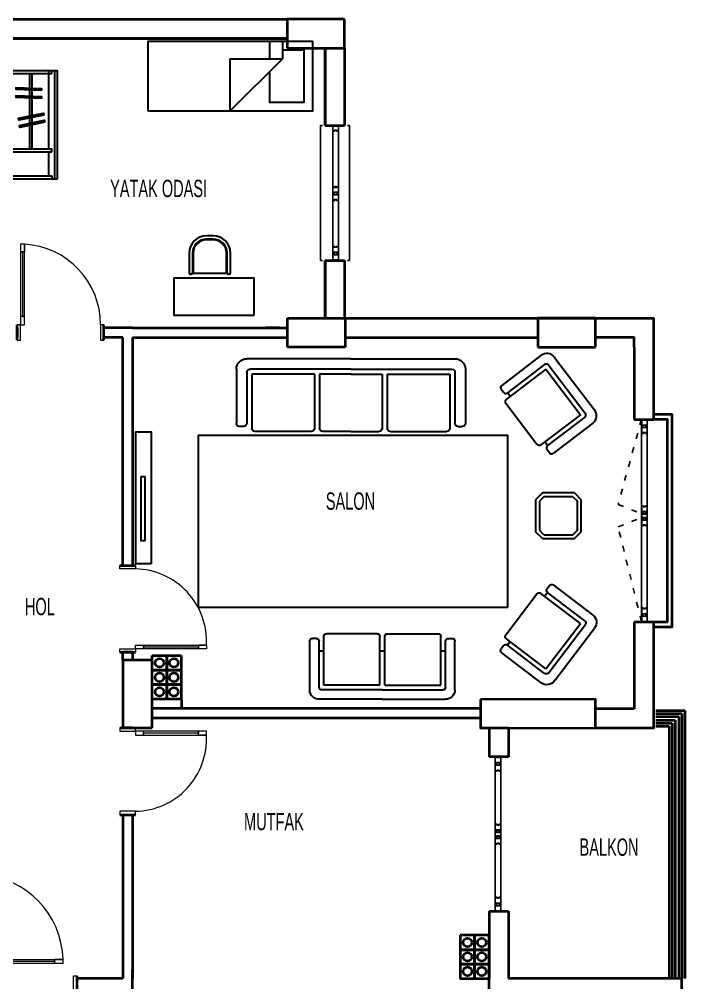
# Model space of a CAD drawing. Header units: millimetres. Extents: x 43 to 2108, y 36 to 2056.
# Drawn here: x 1417 to 2108, y 1052 to 2051 of the extents above; entities that cross this region are included whole.
import ezdxf

# ---------------------------------------------------------------- set-up
doc = ezdxf.new("R2010")
doc.units = ezdxf.units.MM
doc.linetypes.add('ACAD_ISO03W100', pattern=[30, 12, -18])
for name, color, linetype, lineweight in [('duvar_40', 45, 'Continuous', 40), ('PENC_25', 74, 'Continuous', 25), ('TEF', 145, 'Continuous', 30), ('yazı', 253, 'Continuous', 20)]:
    doc.layers.add(name, color=color, linetype=linetype, lineweight=lineweight)
doc.styles.add('ARIAL', font='Arial')

# ---------------------------------------------------------------- blocks, each defined once
blk = doc.blocks.new('4')
at = {"layer": 'TEF', "linetype": 'ByBlock', "flags": 128}
for points in [[(1554.294188, 1486.494652), (1538.452687, 1486.494652), (1538.452687, 1623.462674), (1554.294188, 1623.462674)], [(1544.098331, 1577.187435), (1547.688365, 1577.187435), (1547.688365, 1510.359861), (1544.098331, 1510.359861)]]:
    blk.add_lwpolyline(points, close=True, dxfattribs=at)
blk = doc.blocks.new('b3')
at = {"layer": 'duvar_40', "linetype": 'ByBlock', "flags": 128}
for points in [[(1734.941593, 1941.219633), (1754.941593, 1941.219633)], [(1734.941593, 1801.219633), (1754.941593, 1801.219633)]]:
    blk.add_lwpolyline(points, dxfattribs=at)
at = {"layer": 'PENC_25'}
for p, q in [((1742.733108, 1815.758632), (1742.733108, 1935.24441)), ((1748.733111, 1935.24441), (1748.733111, 1815.758632))]:
    blk.add_line(p, q, dxfattribs=at)
at = {"layer": 'PENC_25', "flags": 128}
for points in [[(1731.941593, 1801.219633), (1730.024626, 1801.219633), (1730.024626, 1941.219633), (1731.941593, 1941.219633)], [(1757.941593, 1801.219633), (1759.941593, 1801.219633), (1759.941593, 1941.219633), (1757.941593, 1941.219633)]]:
    blk.add_lwpolyline(points, dxfattribs=at)
for points in [[(1748.733111, 1941.219633), (1742.733108, 1941.219633), (1742.733108, 1941.219633)], [(1742.733108, 1935.24441), (1742.733108, 1941.219633), (1748.733111, 1941.219633), (1748.733111, 1935.24441), (1746.73311, 1935.24441), (1746.73311, 1935.94441), (1744.73311, 1935.94441), (1744.73311, 1935.24441)], [(1742.933108, 1935.44441), (1742.933108, 1941.044413), (1748.533111, 1941.044413), (1748.533111, 1935.44441), (1746.93311, 1935.44441), (1746.93311, 1936.14441), (1744.53311, 1936.14441), (1744.53311, 1935.44441)], [(1742.733108, 1877.58228), (1742.733108, 1869.582277), (1744.23311, 1869.582277), (1744.23311, 1871.582278), (1748.733111, 1871.582278), (1748.733111, 1877.58228), (1746.73311, 1877.58228), (1746.73311, 1876.88228), (1744.73311, 1876.88228), (1744.73311, 1877.58228)], [(1748.733111, 1863.282275), (1748.733111, 1871.282278), (1747.23311, 1871.282278), (1747.23311, 1869.282277), (1742.733108, 1869.282277), (1742.733108, 1863.282275), (1744.73311, 1863.282275), (1744.73311, 1863.982275), (1746.73311, 1863.982275), (1746.73311, 1863.282275)], [(1742.933108, 1877.38228), (1742.933108, 1869.782277), (1744.03311, 1869.782277), (1744.03311, 1871.782278), (1748.533111, 1871.782278), (1748.533111, 1877.38228), (1746.93311, 1877.38228), (1746.93311, 1876.68228), (1744.53311, 1876.68228), (1744.53311, 1877.38228)], [(1748.533111, 1863.482275), (1748.533111, 1871.082278), (1747.43311, 1871.082278), (1747.43311, 1869.082277), (1742.933108, 1869.082277), (1742.933108, 1863.482275), (1744.53311, 1863.482275), (1744.53311, 1864.182275), (1746.93311, 1864.182275), (1746.93311, 1863.482275)], [(1746.23311, 1877.78228), (1746.23311, 1876.88228), (1745.23311, 1876.88228), (1745.23311, 1877.78228)], [(1748.733111, 1815.758632), (1748.733111, 1807.544415), (1747.23311, 1807.544415), (1747.23311, 1809.544416), (1742.733108, 1809.544416), (1742.733108, 1815.758632), (1744.73311, 1815.758632), (1744.73311, 1815.058632), (1746.73311, 1815.058632), (1746.73311, 1815.758632)], [(1742.733108, 1801.219633), (1742.733108, 1809.244416), (1744.23311, 1809.244416), (1744.23311, 1807.244415), (1748.733111, 1807.244415), (1748.733111, 1801.219633), (1745.73311, 1801.219633)], [(1748.533111, 1815.558632), (1748.533111, 1807.744415), (1747.43311, 1807.744415), (1747.43311, 1809.744416), (1742.933108, 1809.744416), (1742.933108, 1815.558632), (1744.53311, 1815.558632), (1744.53311, 1814.858632), (1746.93311, 1814.858632), (1746.93311, 1815.558632)], [(1742.933108, 1801.644412), (1742.933108, 1809.044416), (1744.03311, 1809.044416), (1744.03311, 1807.044415), (1748.533111, 1807.044415), (1748.533111, 1801.644412), (1746.93311, 1801.644412), (1744.53311, 1801.644412)], [(1748.733111, 1801.219633), (1742.733108, 1801.219633)]]:
    blk.add_lwpolyline(points, close=True, dxfattribs=at)
blk = doc.blocks.new('b4')
at = {"layer": 'duvar_40', "linetype": 'ByBlock'}
for p, q in [((2055.452816, 1636.219633), (2075.452816, 1636.219633)), ((2055.452816, 1426.219633), (2075.452816, 1426.219633))]:
    blk.add_line(p, q, dxfattribs=at)
at = {"layer": 'duvar_40', "linetype": 'ByBlock', "flags": 128}
for points in [[(2074.941593, 1421.219633), (2094.941593, 1421.219633), (2094.941593, 1641.219633), (2074.941593, 1641.219633)], [(2074.941593, 1426.219633), (2089.941593, 1426.219633), (2089.941593, 1636.219633), (2074.941593, 1636.219633)]]:
    blk.add_lwpolyline(points, dxfattribs=at)
at = {"layer": 'PENC_25', "linetype": 'ACAD_ISO03W100', "ltscale": 0.5}
for p, q in [((2063.082042, 1636.389279), (2038.766856, 1547.977061)), ((2038.766856, 1547.977061), (2063.082042, 1538.38928)), ((2038.766856, 1524.801497), (2063.082042, 1534.389278)), ((2063.082042, 1426.389279), (2038.766856, 1524.801497))]:
    blk.add_line(p, q, dxfattribs=at)
at = {"layer": 'PENC_25'}
for p, q in [((2069.082034, 1636.219621), (2063.082031, 1636.219621)), ((2063.082031, 1636.219621), (2063.082031, 1636.219621)), ((2063.082031, 1636.219621), (2069.082034, 1636.219621)), ((2063.082031, 1636.219621), (2063.082031, 1628.194838)), ((2066.082032, 1636.219621), (2063.082031, 1636.219621)), ((2063.282031, 1635.794841), (2063.282031, 1628.394838)), ((2064.882032, 1635.794841), (2063.282031, 1635.794841)), ((2064.382032, 1628.394838), (2064.382032, 1630.394839)), ((2064.382032, 1630.394839), (2068.882034, 1630.394839)), ((2064.582032, 1628.194838), (2064.582032, 1630.194839)), ((2064.582032, 1630.194839), (2069.082034, 1630.194839)), ((2067.282032, 1635.794841), (2064.882032, 1635.794841)), ((2064.882032, 1635.794841), (2064.882032, 1635.794841)), ((2069.082034, 1636.219621), (2066.082032, 1636.219621)), ((2066.082032, 1636.219621), (2066.082032, 1636.219621)), ((2066.082032, 1636.219621), (2066.082032, 1636.219621)), ((2066.082032, 1636.219621), (2066.082032, 1636.219621)), ((2068.882034, 1635.794841), (2067.282032, 1635.794841)), ((2067.282032, 1635.794841), (2067.282032, 1635.794841)), ((2069.082034, 1629.894839), (2067.582032, 1629.894839)), ((2067.582032, 1629.894839), (2067.582032, 1627.894838)), ((2068.882034, 1629.694839), (2067.782032, 1629.694839)), ((2067.782032, 1629.694839), (2067.782032, 1627.694838)), ((2068.882034, 1630.394839), (2068.882034, 1635.794841)), ((2068.882034, 1621.880622), (2068.882034, 1629.694839)), ((2069.082034, 1636.219621), (2069.082034, 1636.219621)), ((2069.082034, 1630.194839), (2069.082034, 1636.219621)), ((2069.082034, 1621.680622), (2069.082034, 1629.894839)), ((2063.082031, 1628.194838), (2064.582032, 1628.194838)), ((2067.582032, 1627.894838), (2063.082031, 1627.894838)), ((2063.082031, 1627.894838), (2063.082031, 1621.680622)), ((2063.082031, 1621.680622), (2065.082032, 1621.680622)), ((2063.082031, 1621.680622), (2063.082031, 1536.219621)), ((2063.282031, 1628.394838), (2064.382032, 1628.394838)), ((2067.782032, 1627.694838), (2063.282031, 1627.694838)), ((2063.282031, 1627.694838), (2063.282031, 1621.880622)), ((2063.282031, 1621.880622), (2064.882032, 1621.880622)), ((2064.882032, 1621.880622), (2064.882032, 1622.580622)), ((2064.882032, 1622.580622), (2067.282032, 1622.580622)), ((2065.082032, 1621.680622), (2065.082032, 1622.380622)), ((2065.082032, 1622.380622), (2067.082032, 1622.380622)), ((2067.082032, 1622.380622), (2067.082032, 1621.680622)), ((2067.082032, 1621.680622), (2069.082034, 1621.680622)), ((2067.282032, 1622.580622), (2067.282032, 1621.880622)), ((2067.282032, 1621.880622), (2068.882034, 1621.880622)), ((2069.082034, 1536.219621), (2069.082034, 1621.680622)), ((2063.082031, 1540.519623), (2063.082031, 1546.519625)), ((2063.082031, 1546.519625), (2065.082032, 1546.519625)), ((2067.582032, 1540.519623), (2063.082031, 1540.519623)), ((2063.082031, 1536.219621), (2063.082031, 1540.219623)), ((2063.082031, 1540.219623), (2064.582032, 1540.219623)), ((2063.282031, 1540.719623), (2063.282031, 1546.319625)), ((2063.282031, 1546.319625), (2064.882032, 1546.319625)), ((2067.782032, 1540.719623), (2063.282031, 1540.719623)), ((2063.282031, 1536.219621), (2063.282031, 1540.019623)), ((2063.282031, 1540.019623), (2064.382032, 1540.019623)), ((2064.382032, 1540.019623), (2064.382032, 1538.019622)), ((2064.582032, 1540.219623), (2064.582032, 1538.219622)), ((2064.882032, 1546.319625), (2064.882032, 1545.619625)), ((2064.882032, 1545.619625), (2067.282032, 1545.619625)), ((2065.082032, 1546.519625), (2065.082032, 1545.819625)), ((2065.082032, 1545.819625), (2067.082032, 1545.819625)), ((2067.082032, 1545.819625), (2067.082032, 1546.519625)), ((2067.082032, 1546.519625), (2069.082034, 1546.519625)), ((2067.282032, 1545.619625), (2067.282032, 1546.319625)), ((2067.282032, 1546.319625), (2068.882034, 1546.319625)), ((2067.582032, 1538.519622), (2067.582032, 1540.519623)), ((2067.782032, 1538.719622), (2067.782032, 1540.719623)), ((2068.882034, 1546.319625), (2068.882034, 1538.719622)), ((2069.082034, 1546.519625), (2069.082034, 1538.519622)), ((2063.082031, 1536.219621), (2063.082031, 1532.219619)), ((2063.082031, 1440.75862), (2063.082031, 1536.219621)), ((2063.082031, 1532.219619), (2064.582032, 1532.219619)), ((2067.582032, 1531.919619), (2063.082031, 1531.919619)), ((2063.082031, 1531.919619), (2063.082031, 1525.919617)), ((2063.282031, 1536.219621), (2063.282031, 1532.419619)), ((2063.282031, 1532.419619), (2064.382032, 1532.419619)), ((2067.782032, 1531.719619), (2063.282031, 1531.719619)), ((2063.282031, 1531.719619), (2063.282031, 1526.119617)), ((2064.382032, 1538.019622), (2068.882034, 1538.019622)), ((2064.382032, 1532.419619), (2064.382032, 1534.41962)), ((2064.382032, 1534.41962), (2068.882034, 1534.41962)), ((2064.582032, 1538.219622), (2069.082034, 1538.219622)), ((2064.582032, 1532.219619), (2064.582032, 1534.21962)), ((2064.582032, 1534.21962), (2069.082034, 1534.21962)), ((2069.082034, 1538.519622), (2067.582032, 1538.519622)), ((2069.082034, 1533.91962), (2067.582032, 1533.91962)), ((2067.582032, 1533.91962), (2067.582032, 1531.919619)), ((2068.882034, 1538.719622), (2067.782032, 1538.719622)), ((2068.882034, 1533.71962), (2067.782032, 1533.71962)), ((2067.782032, 1533.71962), (2067.782032, 1531.719619)), ((2068.882034, 1538.019622), (2068.882034, 1536.219621)), ((2068.882034, 1534.41962), (2068.882034, 1536.219621)), ((2068.882034, 1526.119617), (2068.882034, 1533.71962)), ((2069.082034, 1538.219622), (2069.082034, 1536.219621)), ((2069.082034, 1534.21962), (2069.082034, 1536.219621)), ((2069.082034, 1536.219621), (2069.082034, 1440.75862)), ((2069.082034, 1525.919617), (2069.082034, 1533.91962)), ((2063.082031, 1525.919617), (2065.082032, 1525.919617)), ((2063.282031, 1526.119617), (2064.882032, 1526.119617)), ((2064.882032, 1526.119617), (2064.882032, 1526.819617)), ((2064.882032, 1526.819617), (2067.282032, 1526.819617)), ((2065.082032, 1525.919617), (2065.082032, 1526.619617)), ((2065.082032, 1526.619617), (2067.082032, 1526.619617)), ((2067.082032, 1526.619617), (2067.082032, 1525.919617)), ((2067.082032, 1525.919617), (2069.082034, 1525.919617)), ((2067.282032, 1526.819617), (2067.282032, 1526.119617)), ((2067.282032, 1526.119617), (2068.882034, 1526.119617)), ((2063.082031, 1434.544404), (2063.082031, 1440.75862)), ((2063.082031, 1440.75862), (2065.082032, 1440.75862)), ((2063.282031, 1434.744404), (2063.282031, 1440.55862)), ((2063.282031, 1440.55862), (2064.882032, 1440.55862)), ((2064.882032, 1440.55862), (2064.882032, 1439.85862)), ((2064.882032, 1439.85862), (2067.282032, 1439.85862)), ((2065.082032, 1440.75862), (2065.082032, 1440.05862)), ((2065.082032, 1440.05862), (2067.082032, 1440.05862)), ((2067.082032, 1440.05862), (2067.082032, 1440.75862)), ((2067.082032, 1440.75862), (2069.082034, 1440.75862)), ((2067.282032, 1439.85862), (2067.282032, 1440.55862)), ((2067.282032, 1440.55862), (2068.882034, 1440.55862)), ((2068.882034, 1440.55862), (2068.882034, 1432.744403)), ((2069.082034, 1440.75862), (2069.082034, 1432.544403)), ((2067.582032, 1434.544404), (2063.082031, 1434.544404)), ((2063.082031, 1426.219621), (2063.082031, 1434.244404)), ((2063.082031, 1434.244404), (2064.582032, 1434.244404)), ((2067.782032, 1434.744404), (2063.282031, 1434.744404)), ((2063.282031, 1426.644401), (2063.282031, 1434.044404)), ((2063.282031, 1434.044404), (2064.382032, 1434.044404)), ((2064.382032, 1434.044404), (2064.382032, 1432.044403)), ((2064.382032, 1432.044403), (2068.882034, 1432.044403)), ((2064.582032, 1434.244404), (2064.582032, 1432.244403)), ((2064.582032, 1432.244403), (2069.082034, 1432.244403)), ((2067.582032, 1432.544403), (2067.582032, 1434.544404)), ((2069.082034, 1432.544403), (2067.582032, 1432.544403)), ((2067.782032, 1432.744403), (2067.782032, 1434.744404)), ((2068.882034, 1432.744403), (2067.782032, 1432.744403)), ((2068.882034, 1432.044403), (2068.882034, 1426.644401)), ((2069.082034, 1432.244403), (2069.082034, 1426.219621)), ((2069.082034, 1426.219621), (2063.082031, 1426.219621)), ((2063.082031, 1426.219621), (2063.082031, 1426.219621)), ((2063.082031, 1426.219621), (2069.082034, 1426.219621)), ((2066.082032, 1426.219621), (2063.082031, 1426.219621)), ((2064.882032, 1426.644401), (2063.282031, 1426.644401)), ((2067.282032, 1426.644401), (2064.882032, 1426.644401)), ((2064.882032, 1426.644401), (2064.882032, 1426.644401)), ((2069.082034, 1426.219621), (2066.082032, 1426.219621)), ((2066.082032, 1426.219621), (2066.082032, 1426.219621)), ((2066.082032, 1426.219621), (2066.082032, 1426.219621)), ((2066.082032, 1426.219621), (2066.082032, 1426.219621)), ((2068.882034, 1426.644401), (2067.282032, 1426.644401)), ((2067.282032, 1426.644401), (2067.282032, 1426.644401)), ((2069.082034, 1426.219621), (2069.082034, 1426.219621))]:
    blk.add_line(p, q, dxfattribs=at)
blk = doc.blocks.new('b5')
at = {"layer": 'duvar_40', "linetype": 'ByBlock'}
for p, q in [((1924.963781, 1286.234099), (1904.963781, 1286.234099)), ((1904.963781, 1126.234099), (1924.963781, 1126.234099))]:
    blk.add_line(p, q, dxfattribs=at)
at = {"layer": 'PENC_25'}
for p, q in [((1911.201429, 1271.525426), (1911.201429, 1206.064425)), ((1917.201433, 1206.064425), (1917.201433, 1271.525426)), ((1911.201429, 1140.603425), (1911.201429, 1206.064425)), ((1917.201433, 1206.064425), (1917.201433, 1140.603425))]:
    blk.add_line(p, q, dxfattribs=at)
at = {"layer": 'PENC_25', "flags": 128}
for points in [[(1917.201433, 1286.064425), (1917.201433, 1286.064425), (1911.201429, 1286.064425), (1911.201429, 1286.064425)], [(1911.201429, 1286.064425), (1911.201429, 1278.039642), (1912.701431, 1278.039642), (1912.701431, 1280.039643), (1917.201433, 1280.039643), (1917.201433, 1286.064425), (1914.201431, 1286.064425)], [(1917.201433, 1271.525426), (1917.201433, 1279.739643), (1915.701431, 1279.739643), (1915.701431, 1277.739642), (1911.201429, 1277.739642), (1911.201429, 1271.525426), (1913.201431, 1271.525426), (1913.201431, 1272.225426), (1915.201431, 1272.225426), (1915.201431, 1271.525426)], [(1917.001433, 1271.725426), (1917.001433, 1279.539643), (1915.901431, 1279.539643), (1915.901431, 1277.539642), (1911.401429, 1277.539642), (1911.401429, 1271.725426), (1913.001431, 1271.725426), (1913.001431, 1272.425426), (1915.401431, 1272.425426), (1915.401431, 1271.725426)], [(1917.201433, 1216.364429), (1917.201433, 1208.364426), (1915.701431, 1208.364426), (1915.701431, 1210.364427), (1911.201429, 1210.364427), (1911.201429, 1216.364429), (1913.201431, 1216.364429), (1913.201431, 1215.664429), (1915.201431, 1215.664429), (1915.201431, 1216.364429)], [(1917.001433, 1216.164429), (1917.001433, 1208.564426), (1915.901431, 1208.564426), (1915.901431, 1210.564427), (1911.401429, 1210.564427), (1911.401429, 1216.164429), (1913.001431, 1216.164429), (1913.001431, 1215.464429), (1915.401431, 1215.464429), (1915.401431, 1216.164429)], [(1917.201433, 1195.764421), (1917.201433, 1203.764425), (1915.701431, 1203.764425), (1915.701431, 1201.764424), (1911.201429, 1201.764424), (1911.201429, 1195.764421), (1913.201431, 1195.764421), (1913.201431, 1196.464421), (1915.201431, 1196.464421), (1915.201431, 1195.764421)], [(1917.001433, 1195.964421), (1917.001433, 1203.564425), (1915.901431, 1203.564425), (1915.901431, 1201.564424), (1911.401429, 1201.564424), (1911.401429, 1195.964421), (1913.001431, 1195.964421), (1913.001431, 1196.664421), (1915.401431, 1196.664421), (1915.401431, 1195.964421)], [(1917.201433, 1140.603425), (1917.201433, 1132.389207), (1915.701431, 1132.389207), (1915.701431, 1134.389208), (1911.201429, 1134.389208), (1911.201429, 1140.603425), (1913.201431, 1140.603425), (1913.201431, 1139.903425), (1915.201431, 1139.903425), (1915.201431, 1140.603425)], [(1917.001433, 1140.403425), (1917.001433, 1132.589207), (1915.901431, 1132.589207), (1915.901431, 1134.589208), (1911.401429, 1134.589208), (1911.401429, 1140.403425), (1913.001431, 1140.403425), (1913.001431, 1139.703425), (1915.401431, 1139.703425), (1915.401431, 1140.403425)], [(1911.201429, 1126.064425), (1911.201429, 1134.089208), (1912.701431, 1134.089208), (1912.701431, 1132.089207), (1917.201433, 1132.089207), (1917.201433, 1126.064425), (1914.201431, 1126.064425)], [(1911.401429, 1126.489205), (1911.401429, 1133.889208), (1912.501431, 1133.889208), (1912.501431, 1131.889207), (1917.001433, 1131.889207), (1917.001433, 1126.489205), (1915.401431, 1126.489205), (1913.001431, 1126.489205)], [(1917.201433, 1126.064425), (1917.201433, 1126.064425), (1911.201429, 1126.064425), (1911.201429, 1126.064425)]]:
    blk.add_lwpolyline(points, close=True, dxfattribs=at)
for points in [[(1917.001433, 1280.239643), (1917.001433, 1285.639645), (1915.401431, 1285.639645), (1913.001431, 1285.639645), (1911.401429, 1285.639645), (1911.401429, 1278.239642), (1912.501431, 1278.239642), (1912.501431, 1280.239643)], [(1917.001433, 1280.239643), (1912.501431, 1280.239643)], [(1911.201429, 1206.064425), (1911.201429, 1210.064427), (1912.701431, 1210.064427), (1912.701431, 1208.064426), (1917.201433, 1208.064426), (1917.201433, 1206.064425)], [(1911.401429, 1206.064425), (1911.401429, 1209.864427), (1912.501431, 1209.864427), (1912.501431, 1207.864426), (1917.001433, 1207.864426), (1917.001433, 1206.064425)], [(1911.201429, 1206.064425), (1911.201429, 1202.064424), (1912.701431, 1202.064424), (1912.701431, 1204.064425), (1917.201433, 1204.064425), (1917.201433, 1206.064425)], [(1911.401429, 1206.064425), (1911.401429, 1202.264424), (1912.501431, 1202.264424), (1912.501431, 1204.264425), (1917.001433, 1204.264425), (1917.001433, 1206.064425)]]:
    blk.add_lwpolyline(points, dxfattribs=at)
blk = doc.blocks.new('vb4')
at = {"layer": 'duvar_40', "linetype": 'ByBlock'}
for p, q in [((1387.30658, 1059.29313), (1387.30658, 1043.293037)), ((1387.306575, 1046.293209), (1387.306575, 1056.293209)), ((1477.306575, 1056.248625), (1477.306575, 1046.248625)), ((1477.306579, 1059.248546), (1477.30658, 1043.248453)), ((1477.318097, 1056.247869), (1477.30658, 1056.247869)), ((1477.30658, 1056.247869), (1477.318097, 1056.247869))]:
    blk.add_line(p, q, dxfattribs=at)
at = {"layer": 'PENC_25', "lineweight": 20}
for p, q in [((1387.30658, 1043.293037), (1387.30658, 1059.293181)), ((1387.30658, 1059.29313), (1390.779158, 1059.29313)), ((1390.779158, 1059.29313), (1390.779158, 1043.293037)), ((1473.834001, 1043.248453), (1473.834001, 1059.248546)), ((1473.834001, 1059.248546), (1477.30658, 1059.248546)), ((1477.30658, 1059.248597), (1477.30658, 1043.248453)), ((1390.779158, 1043.293037), (1387.30658, 1043.293037)), ((1477.30658, 1043.248453), (1473.834001, 1043.248453)), ((1394.779158, 969.569631), (1390.779158, 969.569631))]:
    blk.add_line(p, q, dxfattribs=at)
at = {"layer": 'PENC_25', "lineweight": 20, "flags": 128}
blk.add_lwpolyline([(1390.779158, 969.569631), (1390.779158, 1043.293037), (1394.779158, 1043.293037), (1394.779158, 969.569631), (1394.779158, 977.642067), (1390.779158, 977.642067), (1392.779158, 977.642067), (1392.779158, 1034.731134), (1394.779158, 1034.731134), (1390.779158, 1034.731134)], dxfattribs=at)
at = {"layer": 'PENC_25', "lineweight": 20}
blk.add_arc((1398.637324, 1044.680926), 75.21032, 267.05953, 358.908665, dxfattribs=at)
blk = doc.blocks.new('vb1')
at = {"layer": 'duvar_40', "linetype": 'ByBlock'}
for p, q in [((1351.925589, 1167.888149), (1377.925606, 1167.888149)), ((1351.925589, 1167.888149), (1377.925606, 1167.888149)), ((1374.941593, 1067.888149), (1374.941593, 1065.734283))]:
    blk.add_line(p, q, dxfattribs=at)
at = {"layer": 'PENC_25', "lineweight": 20}
for p, q in [((1377.925606, 1167.888149), (1351.925589, 1167.888149)), ((1351.925589, 1167.888149), (1351.925589, 1164.029729)), ((1377.925606, 1167.888149), (1351.925589, 1167.888149)), ((1351.925589, 1167.888149), (1351.925589, 1164.029729)), ((1351.925589, 1164.029729), (1377.925606, 1164.029729)), ((1351.925589, 1164.029729), (1377.925606, 1164.029729)), ((1377.925606, 1164.029729), (1377.925606, 1167.888149)), ((1377.925606, 1164.029729), (1377.925606, 1167.888149)), ((1377.941611, 1071.74657), (1351.941593, 1071.74657)), ((1351.941593, 1071.74657), (1351.941593, 1067.888149)), ((1377.941611, 1067.888149), (1377.941611, 1071.74657)), ((1377.941611, 1067.888149), (1351.925589, 1067.888149))]:
    blk.add_line(p, q, dxfattribs=at)
at = {"layer": 'PENC_25', "lineweight": 20, "flags": 128}
for points in [[(1462.855934, 1071.74657), (1377.941611, 1071.74657), (1377.941611, 1076.191014), (1462.855934, 1076.191014), (1453.88656, 1076.191014), (1453.88656, 1071.74657), (1453.88656, 1073.968792), (1384.412552, 1073.968792), (1384.412552, 1076.191014), (1384.412552, 1071.74657)], [(1462.855934, 1071.74657), (1462.855934, 1076.191014)]]:
    blk.add_lwpolyline(points, dxfattribs=at)
at = {"layer": 'PENC_25', "lineweight": 20}
blk.add_arc((1372.367974, 1073.677636), 90.522859, 1.591029, 86.480123, dxfattribs=at)
at = {"layer": 'TEF'}
blk.add_line((1374.941593, 1065.734283), (1375.188818, 1066.167419), dxfattribs=at)
blk = doc.blocks.new('vb6')
at = {"layer": 'duvar_40', "linetype": 'ByBlock'}
for p, q in [((1521.941593, 1316.277561), (1537.941686, 1316.277561)), ((1534.941514, 1316.277566), (1524.941514, 1316.277566)), ((1521.986177, 1226.277561), (1537.98627, 1226.277561)), ((1524.986098, 1226.277566), (1534.986098, 1226.277566)), ((1524.986854, 1226.266043), (1524.986854, 1226.277561)), ((1524.986854, 1226.277561), (1524.986854, 1226.266043))]:
    blk.add_line(p, q, dxfattribs=at)
at = {"layer": 'PENC_25', "lineweight": 20}
for p, q in [((1537.941686, 1316.277561), (1521.941542, 1316.277561)), ((1521.941593, 1316.277561), (1521.941593, 1312.804983)), ((1521.941593, 1312.804983), (1537.941686, 1312.804983)), ((1537.941686, 1312.804983), (1537.941686, 1316.277561)), ((1611.665092, 1308.804983), (1611.665092, 1312.804983)), ((1537.98627, 1229.75014), (1521.986177, 1229.75014)), ((1521.986177, 1229.75014), (1521.986177, 1226.277561)), ((1537.98627, 1226.277561), (1537.98627, 1229.75014)), ((1521.986126, 1226.277561), (1537.98627, 1226.277561))]:
    blk.add_line(p, q, dxfattribs=at)
at = {"layer": 'PENC_25', "lineweight": 20, "flags": 128}
blk.add_lwpolyline([(1611.665092, 1312.804983), (1537.941686, 1312.804983), (1537.941686, 1308.804983), (1611.665092, 1308.804983), (1603.592656, 1308.804983), (1603.592656, 1312.804983), (1603.592656, 1310.804983), (1546.503589, 1310.804983), (1546.503589, 1308.804983), (1546.503589, 1312.804983)], dxfattribs=at)
at = {"layer": 'PENC_25', "lineweight": 20}
blk.add_arc((1536.553796, 1304.946816), 75.21032, 271.091335, 2.94047, dxfattribs=at)
blk = doc.blocks.new('as1')
at = {"layer": 'duvar_40', "linetype": 'ByBlock'}
for p, q in [((1521.986177, 1484.66753), (1537.98627, 1484.66753)), ((1524.986098, 1484.667525), (1534.986098, 1484.667525)), ((1524.986854, 1484.679048), (1524.986854, 1484.66753)), ((1524.986854, 1484.66753), (1524.986854, 1484.679048)), ((1521.941593, 1394.66753), (1537.941686, 1394.66753))]:
    blk.add_line(p, q, dxfattribs=at)
at = {"layer": 'PENC_25', "lineweight": 20}
for p, q in [((1521.986126, 1484.66753), (1537.98627, 1484.66753)), ((1521.986177, 1481.194952), (1521.986177, 1484.66753)), ((1537.98627, 1481.194952), (1521.986177, 1481.194952)), ((1537.98627, 1484.66753), (1537.98627, 1481.194952)), ((1537.941686, 1394.66753), (1521.941542, 1394.66753)), ((1521.941593, 1398.140108), (1537.941686, 1398.140108)), ((1521.941593, 1394.66753), (1521.941593, 1398.140108)), ((1537.941686, 1398.140108), (1537.941686, 1394.66753))]:
    blk.add_line(p, q, dxfattribs=at)
at = {"layer": 'PENC_25', "lineweight": 20, "flags": 128}
blk.add_lwpolyline([(1611.665092, 1398.140108), (1537.941686, 1398.140108), (1537.941686, 1402.140108), (1611.665092, 1402.140108), (1603.592656, 1402.140108), (1603.592656, 1398.140108), (1603.592656, 1400.140108), (1546.503589, 1400.140108), (1546.503589, 1402.140108), (1546.503589, 1398.140108)], dxfattribs=at)
at = {"layer": 'PENC_25', "lineweight": 20}
blk.add_arc((1536.553796, 1405.998275), 75.21032, 357.05953, 88.908665, dxfattribs=at)
blk = doc.blocks.new('as4')
at = {"layer": 'duvar_40', "linetype": 'ByBlock'}
for p, q in [((1415.317697, 1731.277533), (1415.317697, 1721.277533)), ((1415.317702, 1718.277612), (1415.317702, 1734.277706)), ((1505.317697, 1721.322117), (1505.317697, 1731.322117)), ((1505.317702, 1718.322196), (1505.317702, 1734.32229)), ((1505.32922, 1721.322873), (1505.317702, 1721.322873)), ((1505.317702, 1721.322873), (1505.32922, 1721.322873))]:
    blk.add_line(p, q, dxfattribs=at)
at = {"layer": 'PENC_25', "lineweight": 20}
for p, q in [((1422.790281, 1818.001111), (1418.790281, 1818.001111)), ((1418.790281, 1734.277706), (1415.317702, 1734.277706)), ((1415.317702, 1734.277706), (1415.317702, 1718.277561)), ((1418.790281, 1718.277612), (1418.790281, 1734.277706)), ((1505.317702, 1734.32229), (1501.845124, 1734.32229)), ((1501.845124, 1734.32229), (1501.845124, 1718.322196)), ((1505.317702, 1718.322145), (1505.317702, 1734.32229)), ((1415.317702, 1718.277612), (1418.790281, 1718.277612)), ((1501.845124, 1718.322196), (1505.317702, 1718.322196))]:
    blk.add_line(p, q, dxfattribs=at)
at = {"layer": 'PENC_25', "lineweight": 20, "flags": 128}
blk.add_lwpolyline([(1418.790281, 1818.001111), (1418.790281, 1734.277706), (1422.790281, 1734.277706), (1422.790281, 1818.001111), (1422.790281, 1809.928675), (1418.790281, 1809.928675), (1420.790281, 1809.928675), (1420.790281, 1742.839608), (1422.790281, 1742.839608), (1418.790281, 1742.839608)], dxfattribs=at)
at = {"layer": 'PENC_25', "lineweight": 20}
blk.add_arc((1418.043035, 1734.333591), 83.80209, 359.992273, 86.752553, dxfattribs=at)
blk = doc.blocks.new('kjnklnlkfşfg')
at = {"layer": 'TEF'}
for p, q in [((55318.198142, 10894.247562), (55318.198142, 10952.02534)), ((55325.97592, 10955.358673), (55321.531476, 10955.358673)), ((55329.309254, 10897.580895), (55329.309254, 10952.02534)), ((55329.309254, 10952.02534), (55334.864809, 10952.02534)), ((55334.864809, 10899.803117), (55334.864809, 10957.580895)), ((55398.198142, 10960.914228), (55338.198142, 10960.914228)), ((55401.531476, 10899.803117), (55401.531476, 10957.580895)), ((55401.531476, 10952.02534), (55406.608263, 10952.02534)), ((55406.608263, 10897.580895), (55406.608263, 10952.02534)), ((55409.941597, 10955.358673), (55414.386041, 10955.358673)), ((55417.719374, 10894.247562), (55417.719374, 10952.02534)), ((55404.309254, 10894.247562), (55332.642587, 10894.247562)), ((55401.531476, 10899.803117), (55334.864809, 10899.803117)), ((55404.309254, 10883.136451), (55329.309254, 10883.136451)), ((55404.309254, 10883.136451), (55406.608434, 10883.136451))]:
    blk.add_line(p, q, dxfattribs=at)
for centre, radius, start, end in [((55321.531476, 10952.02534), 3.333333, 90, 180), ((55325.97592, 10952.02534), 3.333333, 0, 90), ((55338.198142, 10957.580895), 3.333333, 90, 180), ((55398.198142, 10957.580895), 3.333333, 0, 90), ((55409.941597, 10952.02534), 3.333333, 90, 180), ((55414.386041, 10952.02534), 3.333333, 0, 90), ((55329.309254, 10894.247562), 11.111111, 180, 270), ((55332.642587, 10897.580895), 3.333333, 180, 270), ((55403.27493, 10897.580895), 3.333333, 270, 0), ((55406.608263, 10894.247562), 11.111111, 270, 0)]:
    blk.add_arc(centre, radius, start, end, dxfattribs=at)
blk = doc.blocks.new('kjlfdndşlknfndfkldfdf')
at = {"layer": 'TEF'}
for p, q in [((55328.507839, 11493.256828), (55246.495339, 11493.256828)), ((55328.507839, 11493.256828), (55410.520339, 11493.256828)), ((55234.345339, 11481.106828), (55234.345339, 11417.926828)), ((55328.507839, 11481.106828), (55250.140339, 11481.106828)), ((55328.507839, 11481.106828), (55406.875339, 11481.106828)), ((55422.670339, 11481.106828), (55422.670339, 11417.926828)), ((55246.495339, 11477.461828), (55246.495339, 11417.926828)), ((55325.470339, 11475.031828), (55252.570339, 11475.031828)), ((55252.570339, 11475.031828), (55252.570339, 11411.851828)), ((55325.470339, 11475.031828), (55325.470339, 11411.851828)), ((55331.545339, 11475.031828), (55331.545339, 11411.851828)), ((55331.545339, 11475.031828), (55404.445339, 11475.031828)), ((55404.445339, 11475.031828), (55404.445339, 11411.851828)), ((55410.520339, 11477.461828), (55410.520339, 11417.926828)), ((55246.495339, 11430.345269), (55252.570339, 11430.345269)), ((55325.470339, 11430.345269), (55331.545339, 11430.345269)), ((55404.445339, 11430.345269), (55410.520339, 11430.345269)), ((55242.850339, 11414.281828), (55237.990339, 11414.281828)), ((55321.825339, 11408.206828), (55256.215339, 11408.206828)), ((55335.190339, 11408.206828), (55400.800339, 11408.206828)), ((55414.165339, 11414.281828), (55419.025339, 11414.281828))]:
    blk.add_line(p, q, dxfattribs=at)
for centre, radius, start, end in [((55246.495339, 11481.106828), 12.15, 90, 180), ((55410.520339, 11481.106828), 12.15, 0, 90), ((55250.140339, 11477.461828), 3.645, 90, 180), ((55406.875339, 11477.461828), 3.645, 0, 90), ((55237.990339, 11417.926828), 3.645, 180, 270), ((55242.850339, 11417.926828), 3.645, 270, 0), ((55414.165339, 11417.926828), 3.645, 180, 270), ((55419.025339, 11417.926828), 3.645, 270, 0), ((55256.215339, 11411.851828), 3.645, 180, 270), ((55321.825339, 11411.851828), 3.645, 270, 0), ((55335.190339, 11411.851828), 3.645, 180, 270), ((55400.800339, 11411.851828), 3.645, 270, 0)]:
    blk.add_arc(centre, radius, start, end, dxfattribs=at)
blk = doc.blocks.new('rttrtr')
at = {"layer": 'TEF'}
for p, q in [((-389.510033, 6064.436817), (-462.410033, 6064.436817)), ((-389.510033, 6064.436817), (-316.610033, 6064.436817)), ((-469.700033, 6057.146817), (-469.700033, 6019.238817)), ((-462.410033, 6054.959817), (-462.410033, 6019.238817)), ((-389.510033, 6057.146817), (-460.223033, 6057.146817)), ((-458.765033, 6053.501817), (-458.765033, 6015.593817)), ((-415.025033, 6053.501817), (-458.765033, 6053.501817)), ((-415.025033, 6053.501817), (-415.025033, 6015.593817)), ((-411.380033, 6053.501817), (-411.380033, 6015.593817)), ((-389.510033, 6053.501817), (-411.380033, 6053.501817)), ((-389.510033, 6057.146817), (-318.797033, 6057.146817)), ((-389.510033, 6053.501817), (-367.640033, 6053.501817)), ((-367.640033, 6053.501817), (-367.640033, 6015.593817)), ((-363.995033, 6053.501817), (-320.255033, 6053.501817)), ((-363.995033, 6053.501817), (-363.995033, 6015.593817)), ((-320.255033, 6053.501817), (-320.255033, 6015.593817)), ((-316.610033, 6054.959817), (-316.610033, 6019.238817)), ((-309.320033, 6057.146817), (-309.320033, 6019.238817)), ((-464.597033, 6017.051817), (-467.513033, 6017.051817)), ((-314.423033, 6017.051817), (-311.507033, 6017.051817)), ((-417.212033, 6013.406817), (-456.578033, 6013.406817)), ((-389.510033, 6013.406817), (-409.193033, 6013.406817)), ((-389.510033, 6013.406817), (-369.827033, 6013.406817)), ((-361.808033, 6013.406817), (-322.442033, 6013.406817))]:
    blk.add_line(p, q, dxfattribs=at)
for centre, radius, start, end in [((-462.410033, 6057.146817), 7.29, 90, 180), ((-316.610033, 6057.146817), 7.29, 0, 90), ((-460.223033, 6054.959817), 2.187, 90, 180), ((-318.797033, 6054.959817), 2.187, 0, 90), ((-467.513033, 6019.238817), 2.187, 180, 270), ((-464.597033, 6019.238817), 2.187, 270, 0), ((-314.423033, 6019.238817), 2.187, 180, 270), ((-311.507033, 6019.238817), 2.187, 270, 0), ((-456.578033, 6015.593817), 2.187, 180, 270), ((-417.212033, 6015.593817), 2.187, 270, 0), ((-409.193033, 6015.593817), 2.187, 180, 270), ((-369.827033, 6015.593817), 2.187, 270, 0), ((-361.808033, 6015.593817), 2.187, 180, 270), ((-322.442033, 6015.593817), 2.187, 270, 0)]:
    blk.add_arc(centre, radius, start, end, dxfattribs=at)
blk = doc.blocks.new('kjnknlnkldfldf')
at = {"layer": 'TEF'}
for p, q in [((57632.193034, 10880.081809), (57609.471988, 10880.081809)), ((57632.193034, 10876.248476), (57609.471988, 10876.248476)), ((57632.471988, 10875.481809), (57609.471988, 10875.481809)), ((57632.471988, 10837.148476), (57632.471988, 10875.481809)), ((57633.726368, 10878.548476), (57633.726368, 10877.781809)), ((57589.538655, 10860.148476), (57589.538655, 10852.481809)), ((57593.371988, 10860.148476), (57593.371988, 10852.481809)), ((57594.138655, 10860.148476), (57594.138655, 10852.481809)), ((57609.471988, 10837.148476), (57632.471988, 10837.148476)), ((57609.471988, 10836.381809), (57632.193034, 10836.381809)), ((57609.471988, 10832.548476), (57632.193034, 10832.548476)), ((57633.726368, 10834.848476), (57633.726368, 10834.081809))]:
    blk.add_line(p, q, dxfattribs=at)
at = {"layer": 'TEF', "flags": 128}
blk.add_lwpolyline([(57681.15439, 10907.269677), (57638.249906, 10907.269677), (57638.249906, 10814.747063), (57681.15439, 10814.747063)], close=True, dxfattribs=at)
for points in [[(57620.268413, 10875.481809), (57620.268413, 10876.248476)], [(57620.268413, 10836.381809), (57620.268413, 10837.148476)]]:
    blk.add_lwpolyline(points, dxfattribs=at)
at = {"layer": 'TEF'}
for centre, radius, start, end in [((57609.471988, 10860.148476), 19.933333, 90, 180), ((57609.471988, 10860.148476), 16.1, 90, 180), ((57609.471988, 10860.148476), 15.333333, 90, 180), ((57632.193034, 10878.548476), 1.533333, 0, 90), ((57632.193034, 10877.781809), 1.533333, 270, 0), ((57609.471988, 10852.481809), 19.933333, 180, 270), ((57609.471988, 10852.481809), 16.1, 180, 270), ((57609.471988, 10852.481809), 15.333333, 180, 270), ((57632.193034, 10834.848476), 1.533333, 0, 90), ((57632.193034, 10834.081809), 1.533333, 270, 0)]:
    blk.add_arc(centre, radius, start, end, dxfattribs=at)
blk = doc.blocks.new('YAT80')
at = {"flags": 128}
blk.add_lwpolyline([(80, -190), (80, 0), (0, 0), (0, -190)], close=True, dxfattribs=at)
for points in [[(35, -50), (70, -50), (70, -10), (10, -10), (10, -35)], [(0, -35), (20, -35), (80, -95), (20, -95), (20, -35)], [(0, -50), (20, -50)]]:
    blk.add_lwpolyline(points, dxfattribs=at)
blk = doc.blocks.new('KSDLFGD')
at = {"layer": 'TEF'}
for p, q in [((134866.600126, -16275.379659), (134817.296422, -16275.379659)), ((134817.296422, -16275.379659), (134817.296422, -16387.673889)), ((134820.330496, -16275.379659), (134820.330496, -16387.673889)), ((134823.36457, -16278.413733), (134823.36457, -16275.379659)), ((134866.600126, -16278.413733), (134823.36457, -16278.413733)), ((134826.398644, -16278.413733), (134826.398644, -16303.170751)), ((134826.398644, -16279.260006), (134826.398644, -16303.170751)), ((134866.600126, -16303.170751), (134823.36457, -16303.170751)), ((134823.36457, -16303.170751), (134823.36457, -16306.204826)), ((134866.600126, -16306.204826), (134823.36457, -16306.204826)), ((134826.398644, -16306.204826), (134826.398644, -16387.673889)), ((134843.524714, -16306.204826), (134843.524714, -16384.639815)), ((134846.159498, -16306.204826), (134846.159498, -16384.639815)), ((134866.600126, -16387.673889), (134817.296422, -16387.673889)), ((134866.600126, -16384.639815), (134823.36457, -16384.639815)), ((134823.36457, -16384.639815), (134823.36457, -16387.673889))]:
    blk.add_line(p, q, dxfattribs=at)
at = {"layer": 'TEF', "flags": 128}
for points in [[(134830.684838, -16333.87928), (134856.481654, -16328.519177), (134856.928555, -16330.669996), (134831.131739, -16336.030099), (134830.684838, -16333.87928)], [(134831.563103, -16341.348265), (134857.359919, -16335.988161), (134857.80682, -16338.138981), (134832.010003, -16343.499084), (134831.563103, -16341.348265)], [(134834.00058, -16358.506893), (134860.327309, -16359.560359), (134860.239476, -16361.75536), (134833.912747, -16360.701894), (134834.00058, -16358.506893)], [(134834.00058, -16366.867322), (134860.327309, -16367.920787), (134860.239476, -16370.115788), (134833.912747, -16369.062323), (134834.00058, -16366.867322)]]:
    blk.add_lwpolyline(points, dxfattribs=at)

msp = doc.modelspace()

# ---------------------------------------------------------------- linework, layer by layer
at = {"layer": 'duvar_40', "linetype": 'ByBlock'}
for p, q in [((1404.965202, 2051.277561), (1695.452639, 2051.277561)), ((1754.965202, 2051.277561), (1695.452639, 2051.277561)), ((1695.452639, 2051.277561), (1695.452639, 2021.277561)), ((1754.965202, 2021.277561), (1754.965202, 2051.277561)), ((1404.941593, 2031.277561), (1695.452639, 2031.277561)), ((1695.452639, 2031.277561), (1404.941593, 2031.277561)), ((1695.452639, 2021.277561), (1754.965202, 2021.277561)), ((1734.941593, 2021.277561), (1734.941593, 1941.219633)), ((1734.941593, 1941.219633), (1734.941593, 2021.277561)), ((1734.941593, 1941.219633), (1734.941593, 2021.277561)), ((1754.941593, 2021.277561), (1754.941593, 1941.219633)), ((1734.941593, 1801.219633), (1734.941593, 1741.219633)), ((1734.941593, 1741.219633), (1734.941593, 1801.219633)), ((1734.941593, 1741.219633), (1734.941593, 1801.219633)), ((1754.941593, 1801.219633), (1754.941593, 1741.277561)), ((1695.652604, 1711.21985), (1695.652604, 1741.219633)), ((1695.652604, 1741.219633), (1755.652577, 1741.219633)), ((1755.452687, 1741.219633), (2015.452687, 1741.219633)), ((1755.652577, 1741.219633), (1755.652577, 1711.21985)), ((2015.452687, 1741.219633), (1955.45257, 1741.219633)), ((1955.45257, 1741.219633), (1955.45257, 1711.219633)), ((2015.452687, 1711.219633), (2015.452687, 1741.219633)), ((1534.941593, 1731.277561), (1505.317702, 1731.277561)), ((1534.941593, 1731.277561), (1687.919405, 1731.277561)), ((1534.941593, 1731.277561), (1687.919405, 1731.277561)), ((1534.941593, 1731.277561), (1534.941593, 1731.277561)), ((1672.919405, 1731.277561), (1695.652604, 1731.277561)), ((1672.919405, 1731.277561), (1695.652604, 1731.277561)), ((1687.919405, 1731.277561), (1672.919405, 1731.277561)), ((1672.919405, 1731.277561), (1695.652604, 1731.277561)), ((1524.941593, 1721.277561), (1505.317702, 1721.277561)), ((1534.941593, 1721.277561), (1534.941593, 1484.66753)), ((1534.941593, 1721.277561), (1695.652604, 1721.277561)), ((1755.452695, 1721.219633), (1955.45257, 1721.219633)), ((1755.652577, 1711.21985), (1695.652604, 1711.21985)), ((1955.45257, 1711.219633), (2015.452687, 1711.219633)), ((2055.452816, 1711.219633), (2055.452816, 1636.219633)), ((2075.452816, 1711.219633), (2075.452816, 1636.219633)), ((2055.452816, 1426.219633), (2055.452816, 1336.025146)), ((2075.452816, 1426.219633), (2075.452816, 1346.025146)), ((1534.941514, 1394.667525), (1524.941514, 1394.667525)), ((1524.941593, 1386.570875), (1524.941593, 1394.66753)), ((1534.941593, 1394.66753), (1534.941593, 1386.570875)), ((1555.452551, 1391.219763), (1570.452551, 1391.219763)), ((1555.452551, 1376.219763), (1555.452551, 1391.219763)), ((1570.452541, 1391.219704), (1585.452541, 1391.219704)), ((1570.452541, 1376.219704), (1570.452541, 1391.219704)), ((1570.452551, 1391.219763), (1570.452551, 1376.219763)), ((1585.452541, 1391.219704), (1585.452541, 1376.219704)), ((1524.941593, 1386.570875), (1524.941593, 1316.277561)), ((1524.965202, 1386.570875), (1524.965202, 1316.277561)), ((1555.452516, 1386.570875), (1524.965202, 1386.570875)), ((1555.452516, 1316.277561), (1555.452516, 1386.570875)), ((1570.452551, 1376.219763), (1555.452551, 1376.219763)), ((1555.452551, 1376.219698), (1570.452551, 1376.219698)), ((1555.452551, 1361.219698), (1555.452551, 1376.219698)), ((1585.452541, 1376.219704), (1570.452541, 1376.219704)), ((1570.452541, 1376.219639), (1585.452541, 1376.219639)), ((1570.452541, 1361.219639), (1570.452541, 1376.219639)), ((1570.452551, 1376.219698), (1570.452551, 1361.219698)), ((1585.452541, 1376.219639), (1585.452541, 1361.219639)), ((1555.452516, 1361.219633), (1570.452516, 1361.219633)), ((1555.452516, 1346.219633), (1555.452516, 1361.219633)), ((1570.452551, 1361.219698), (1555.452551, 1361.219698)), ((1570.452506, 1361.219574), (1585.452506, 1361.219574)), ((1570.452506, 1346.219574), (1570.452506, 1361.219574)), ((1570.452516, 1361.219633), (1570.452516, 1346.219633)), ((1585.452541, 1361.219639), (1570.452541, 1361.219639)), ((1585.452506, 1361.219574), (1585.452506, 1346.219574)), ((1570.452516, 1346.219633), (1555.452516, 1346.219633)), ((1585.452506, 1346.219574), (1570.452506, 1346.219574)), ((1585.939991, 1346.219574), (1585.939991, 1336.219657)), ((2015.452816, 1346.025146), (1895.940516, 1345.82511)), ((1895.940516, 1345.82511), (1895.940516, 1316.019597)), ((2015.452816, 1316.219633), (2015.452816, 1346.025146)), ((1895.452448, 1336.277529), (1555.452516, 1336.277529)), ((2077.941593, 1334.219633), (2107.941593, 1334.219633)), ((2077.941593, 1331.219633), (2104.941593, 1331.219633)), ((2104.941593, 1331.219633), (2104.941593, 1056.190668)), ((2107.941593, 1334.219633), (2107.941593, 1056.190668)), ((1895.452448, 1326.277529), (1555.452516, 1326.277529)), ((2077.941593, 1328.219633), (2101.941593, 1328.219633)), ((2077.941593, 1324.219633), (2097.941593, 1324.219633)), ((2077.941593, 1321.219633), (2094.941593, 1321.219633)), ((2094.941593, 1321.219633), (2094.941593, 1056.190668)), ((2097.941593, 1324.219633), (2097.941593, 1056.190668)), ((2101.941593, 1328.219633), (2101.941593, 1056.190668)), ((1524.965202, 1316.277561), (1555.452516, 1316.277561)), ((1895.452448, 1316.277561), (1924.963781, 1316.277529)), ((1895.940516, 1316.019597), (2015.452816, 1316.219633)), ((1904.963781, 1316.277551), (1904.963781, 1286.234099)), ((1924.963781, 1316.277529), (1924.963781, 1286.234099)), ((2077.941593, 1318.219633), (2091.941593, 1318.219633)), ((2091.941593, 1318.219633), (2091.941593, 1056.190668)), ((1524.941593, 1226.277561), (1524.941593, 1190.909447)), ((1534.941593, 1226.277561), (1534.941593, 1119.855232)), ((1524.941593, 1213.83299), (1524.941593, 1056.248597)), ((1524.941593, 1206.20099), (1524.941593, 1119.827031)), ((1524.941593, 1119.827031), (1524.941593, 1096.148597)), ((1534.941593, 1119.827031), (1534.941593, 1056.248597)), ((1904.963781, 1126.234099), (1904.963781, 1056.248597)), ((1924.963781, 1126.234099), (1924.963781, 1056.248597)), ((1904.963781, 975.727218), (1904.963781, 1082.320269)), ((1534.941593, 975.727218), (1534.941593, 1065.279303)), ((1524.941593, 1056.248597), (1477.30658, 1056.248597)), ((1524.941593, 1056.248597), (1477.30658, 1056.248597)), ((1524.941593, 1056.248597), (1477.30658, 1056.248597)), ((1524.941593, 1056.248597), (1477.30658, 1056.248597)), ((2100.052213, 1056.248597), (1924.963781, 1056.248597)), ((2100.052213, 1056.248597), (1924.963781, 1056.248597)), ((2100.052213, 1056.248597), (1924.963781, 1056.248597)), ((2100.052213, 1056.248597), (1924.963781, 1056.248597)), ((2104.941593, 1056.248597), (1924.963781, 1056.248597)), ((2104.941593, 1056.248597), (1924.963781, 1056.248597)), ((2104.941593, 1056.248597), (1924.963781, 1056.248597)), ((2104.941593, 1056.248597), (1924.963781, 1056.248597)), ((2104.941593, 1036.248597), (2104.941593, 1056.248597))]:
    msp.add_line(p, q, dxfattribs=at)
at = {"layer": 'duvar_40', "linetype": 'ByBlock', "flags": 128}
for points in [[(2015.452687, 1741.219633), (2075.452816, 1741.219633), (2075.452816, 1711.219633)], [(1524.941593, 1484.66753), (1524.941593, 1721.277561)], [(2055.452816, 1711.219633), (2055.452816, 1721.219633), (2015.452687, 1721.219633)], [(2027.312737, 1336.025146), (2015.452816, 1336.025146), (2015.452816, 1346.025146), (1895.940516, 1345.82511)], [(2075.452816, 1346.025146), (2075.452816, 1316.025146), (2015.452816, 1316.025146)], [(2055.452816, 1336.025146), (2015.452816, 1336.025146)], [(1874.963827, 1101.248569), (1874.963827, 1086.248569), (1889.963827, 1086.248569), (1889.963827, 1101.248569), (1874.963827, 1101.248569)], [(1889.963827, 1101.248587), (1889.963827, 1086.248587), (1904.963827, 1086.248587), (1904.963827, 1101.248587), (1889.963827, 1101.248587)], [(1874.963781, 1086.248562), (1874.963781, 1071.248562), (1889.963781, 1071.248562), (1889.963781, 1086.248562), (1874.963781, 1086.248562)], [(1889.963781, 1086.248579), (1889.963781, 1071.248579), (1904.963781, 1071.248579), (1904.963781, 1086.248579), (1889.963781, 1086.248579)], [(1874.963781, 1071.248562), (1874.963781, 1056.248562), (1889.963781, 1056.248562), (1889.963781, 1071.248562), (1874.963781, 1071.248562)], [(1889.963781, 1071.248579), (1889.963781, 1056.248579), (1904.963781, 1056.248579), (1904.963781, 1071.248579), (1889.963781, 1071.248579)]]:
    msp.add_lwpolyline(points, dxfattribs=at)
at = {"layer": 'duvar_40', "linetype": 'ByBlock'}
for centre in [(1562.952551, 1383.719763), (1577.952541, 1383.719704), (1562.952551, 1368.719698), (1577.952541, 1368.719639), (1562.952516, 1353.719633), (1577.952506, 1353.719574), (1882.463827, 1093.748569), (1897.463827, 1093.748587), (1882.463781, 1078.748562), (1897.463781, 1078.748579), (1882.463781, 1063.748562), (1897.463781, 1063.748579)]:
    msp.add_circle(centre, 4.53413, dxfattribs=at)
at = {"layer": 'PENC_25', "lineweight": 20}
msp.add_line((1611.665092, 1402.140108), (1611.665092, 1398.140108), dxfattribs=at)
at = {"layer": 'TEF'}
for p, q in [((1960.279177, 1560.019604, 76.92855), (1953.224218, 1552.964645, 76.92855)), ((1993.576666, 1560.019604, 76.92855), (1960.279177, 1560.019604, 76.92855)), ((1993.576666, 1560.019604, 76.92855), (2000.631625, 1552.964645, 76.92855)), ((1953.224218, 1552.964645, 76.92855), (1953.224218, 1519.667155, 76.92855)), ((1961.915576, 1556.068986, 76.92855), (1957.174835, 1551.328246, 76.92855)), ((1957.174835, 1551.328246, 76.92855), (1957.174835, 1521.303554, 76.92855)), ((1991.940267, 1556.068986, 76.92855), (1961.915576, 1556.068986, 76.92855)), ((1991.940267, 1556.068986, 76.92855), (1996.681008, 1551.328246, 76.92855)), ((1996.681008, 1521.303554, 76.92855), (1996.681008, 1551.328246, 76.92855)), ((2000.631625, 1519.667155, 76.92855), (2000.631625, 1552.964645, 76.92855)), ((1960.279177, 1512.612196, 76.92855), (1953.224218, 1519.667155, 76.92855)), ((1961.915576, 1516.562814, 76.92855), (1957.174835, 1521.303554, 76.92855)), ((1996.681008, 1521.303554, 76.92855), (1991.940267, 1516.562814, 76.92855)), ((2000.631625, 1519.667155, 76.92855), (1993.576666, 1512.612196, 76.92855)), ((1960.279177, 1512.612196, 76.92855), (1993.576666, 1512.612196, 76.92855)), ((1961.915576, 1516.562814, 76.92855), (1991.940267, 1516.562814, 76.92855))]:
    msp.add_line(p, q, dxfattribs=at)
at = {"layer": 'TEF', "flags": 128}
msp.add_lwpolyline([(1924.128239, 1441.25457), (1603.375033, 1441.25457), (1603.375033, 1619.74788), (1924.128239, 1619.74788)], close=True, dxfattribs=at)

# ---------------------------------------------------------------- block references
for name in ['b3', 'as4', 'b4', '4', 'as1', 'vb6', 'b5', 'vb1', 'vb4']:
    msp.add_blockref(name, (0, 0))
at = {"layer": 'TEF', "linetype": 'ByBlock'}
for name, p, xscale, yscale, zscale, rotation in [('YAT80', (1721.965202, 2028.219633), 0.9, 0.9, 0.9, 270), ('kjnknlnkldfldf', (-8155.473072, 53657.258605), 0.9, 0.9, 0.9, 270), ('kjnklnlkfşfg', (39527.095904, -31598.537749, 76.92855), 0.888889, 0.888889, 0.888889, 127.323911), ('kjnklnlkfşfg', (39527.095904, 34664.362017, 76.92855), -0.888889, 0.888889, 0.888889, 52.676089), ('kjlfdndşlknfndfkldfdf', (-42468.63822, 10540.55688, 76.92855), -0.8, 0.8, 0.8, 180)]:
    msp.add_blockref(name, p, dxfattribs=dict(at, xscale=xscale, yscale=yscale, zscale=zscale, rotation=rotation))
at = {"layer": 'TEF', "rotation": 180}
msp.add_blockref('KSDLFGD', (136274.541696, -14389.454235), dxfattribs=at)
at = {"layer": 'TEF', "xscale": -1.481481, "yscale": 1.481481, "zscale": 1.481481}
msp.add_blockref('rttrtr', (1184.459566, -7285.108205, 76.92855), dxfattribs=at)

# ---------------------------------------------------------------- texts
at = {"layer": 'yazı', "style": 'ARIAL', "width": 0.6}
for s, p in [('YATAK ODASI', (1511.740125, 1866.797753, -6562.999728)), ('SALON', (1735.556882, 1542.543956, -6562.999728)), ('HOL', (1423.31758, 1433.125246, -6562.999728)), ('MUTFAK', (1650.734341, 1210.093767)), ('BALKON', (1998.811063, 1183.630458, -6562.999728))]:
    msp.add_text(s, height=18, dxfattribs=at).set_placement(p)

doc.saveas('drawing.dxf')
